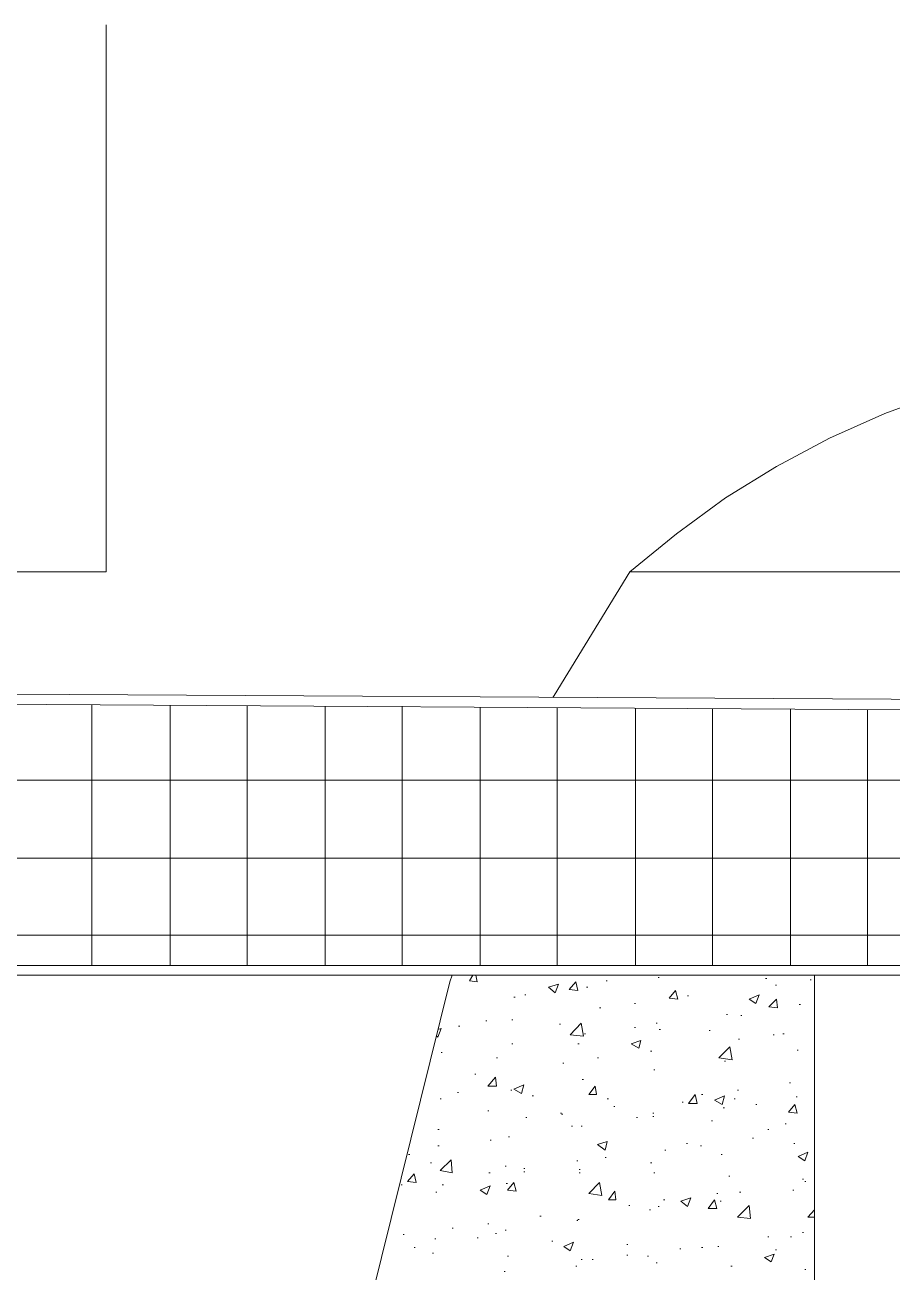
# Model space of a CAD drawing. Header units: millimetres. Extents: x -4011 to 126995, y -1911 to 106700.
# Drawn here: x 47942 to 60366, y 79624 to 97492 of the extents above; entities that cross this region are included whole.
import ezdxf

# ---------------------------------------------------------------- set-up
doc = ezdxf.new("R2010")
doc.units = ezdxf.units.MM
doc.layers.add('PDF_형상', color=7, linetype='Continuous')

msp = doc.modelspace()

# ---------------------------------------------------------------- linework, layer by layer
at = {"layer": 'PDF_형상', "lineweight": 5}
for points in [[(45218, 89658), (49104, 89658), (49104, 92658), (49104, 97492)], [(62736, 97492), (62751, 92658), (61912, 92472), (61073, 92223), (60264, 91927), (59471, 91570), (58710, 91166), (57979, 90715), (57280, 90202), (56611, 89658)], [(85756, 88974), (85756, 89658), (56611, 89658), (55523, 87886), (55508, 87855)], [(62036, 83876), (62036, 87824), (45202, 87917)], [(60824, 84016), (62036, 84016), (45171, 84016), (45187, 87777), (62036, 87668), (60824, 87668)], [(48902, 84016), (48902, 87746)], [(50021, 84016), (50021, 87746)], [(51124, 84016), (51124, 87731)], [(52244, 84016), (52244, 87731)], [(53347, 84016), (53347, 87731)], [(54466, 84016), (54466, 87715)], [(55570, 84016), (55570, 87715)], [(56689, 84016), (56689, 87699)], [(57793, 84016), (57793, 87699)], [(58912, 84016), (58912, 87684)], [(60016, 84016), (60016, 87684)], [(45187, 86674), (62036, 86674), (60824, 86674)], [(45187, 85554), (62036, 85554), (60824, 85554)], [(45171, 84451), (62036, 84451), (60824, 84451)], [(45171, 83876), (62036, 83876), (60824, 83876)], [(55306, 61368), (59254, 61368), (59254, 83876), (59254, 42326), (49244, 42326), (49244, 44394), (49275, 45668), (49601, 47036), (50316, 48622), (51078, 49927), (55306, 49927), (55306, 75280), (52492, 75280), (52492, 77580), (54031, 83782), (54062, 83876), (54031, 83782), (52492, 77580), (52492, 75280), (55306, 75280)], [(54171, 83876), (54187, 83876)], [(54404, 83876), (54420, 83782), (54311, 83798), (54358, 83876)], [(57016, 83845), (57031, 83845)], [(58554, 83829), (58570, 83829)], [(59192, 83813), (59207, 83813)], [(55990, 83705), (56005, 83705)], [(56269, 83798), (56285, 83798)], [(58694, 83736), (58710, 83736)], [(54948, 83565), (54964, 83565)], [(55104, 83596), (55119, 83596)], [(56674, 83471), (56689, 83471)], [(57435, 83580), (57451, 83580)], [(59036, 83456), (59052, 83456)], [(56176, 83409), (56192, 83409)], [(57995, 83316), (58010, 83316)], [(58197, 83301), (58212, 83301)], [(53860, 83098), (53907, 83114), (53860, 82990), (53845, 83005)], [(54155, 83145), (54171, 83145)], [(54544, 83223), (54560, 83223)], [(54917, 83238), (54933, 83238)], [(55601, 83176), (55617, 83176)], [(56674, 83130), (56689, 83130)], [(56984, 83192), (57000, 83192)], [(57031, 83098), (57047, 83098)], [(55959, 83036), (55974, 83036)], [(57746, 83083), (57762, 83083)], [(58166, 82959), (58181, 82959)], [(58663, 83021), (58679, 83021)], [(58803, 83036), (58819, 83036)], [(53907, 82772), (53922, 82772)], [(54917, 82896), (54933, 82896)], [(55865, 82896), (55881, 82896)], [(56907, 82788), (56922, 82788)], [(59005, 82803), (59021, 82803)], [(54699, 82694), (54715, 82694)], [(55648, 82617), (55663, 82617)], [(56145, 82694), (56161, 82694)], [(57964, 82648), (57979, 82648)], [(54389, 82461), (54404, 82461)], [(55927, 82383), (55943, 82383)], [(56953, 82523), (56969, 82523)], [(54140, 82197), (54155, 82197)], [(54902, 82228), (54917, 82228)], [(58150, 82228), (58166, 82228)], [(58896, 82337), (58912, 82337)], [(53891, 82104), (53907, 82104)], [(55212, 82150), (55228, 82150)], [(56285, 82104), (56301, 82104)], [(57358, 82057), (57373, 82057)], [(57637, 82166), (57653, 82166)], [(58104, 82104), (58119, 82104)], [(58415, 82026), (58430, 82026)], [(58990, 82135), (59005, 82135)], [(54575, 81933), (54591, 81933)], [(55119, 81839), (55135, 81839)], [(55617, 81902), (55632, 81902)], [(55632, 81886), (55648, 81886)], [(56378, 81995), (56394, 81995)], [(56705, 81839), (56720, 81839)], [(56938, 81902), (56953, 81902)], [(56938, 81855), (56953, 81855)], [(57948, 81979), (57964, 81979)], [(53860, 81668), (53876, 81668)], [(55772, 81715), (55788, 81715)], [(55912, 81715), (55927, 81715)], [(57777, 81793), (57793, 81793)], [(58585, 81668), (58601, 81668)], [(58834, 81746), (58850, 81746)], [(54606, 81513), (54622, 81513)], [(54870, 81560), (54886, 81560)], [(58368, 81544), (58383, 81544)], [(53440, 81311), (53456, 81311)], [(53860, 81435), (53876, 81435)], [(57109, 81373), (57124, 81373)], [(57420, 81466), (57435, 81466)], [(57622, 81435), (57637, 81435)], [(57917, 81311), (57933, 81311)], [(58959, 81466), (58974, 81466)], [(53751, 81187), (53767, 81187)], [(54824, 81140), (54839, 81140)], [(55850, 81218), (55865, 81218)], [(56254, 81264), (56269, 81264)], [(56907, 81187), (56922, 81187)], [(54591, 81047), (54606, 81047)], [(55088, 81109), (55104, 81109)], [(55088, 81062), (55104, 81062)], [(55881, 81093), (55896, 81093)], [(55881, 81047), (55896, 81047)], [(56953, 81047), (56969, 81047)], [(58026, 81000), (58041, 81000)], [(59083, 80953), (59098, 80953)], [(53332, 80876), (53347, 80876)], [(53829, 80767), (53845, 80767)], [(53922, 80876), (53938, 80876)], [(54839, 80891), (54855, 80891)], [(58181, 80767), (58197, 80767)], [(58943, 80798), (58959, 80798)], [(59114, 80922), (59130, 80922)], [(57093, 80658), (57109, 80658)], [(57855, 80751), (57870, 80751)], [(57902, 80642), (57917, 80642)], [(55321, 80425), (55337, 80425)], [(56596, 80580), (56611, 80580)], [(56891, 80518), (56907, 80518)], [(57016, 80565), (57031, 80565)], [(59254, 80409), (59161, 80409), (59254, 80518)], [(54062, 80254), (54078, 80254)], [(54575, 80316), (54591, 80316)], [(55850, 80363), (55865, 80363)], [(55865, 80378), (55881, 80378)], [(53363, 80161), (53378, 80161)], [(53813, 80098), (53829, 80098)], [(54420, 80114), (54435, 80114)], [(54684, 80176), (54699, 80176)], [(54824, 80223), (54839, 80223)], [(55492, 80067), (55508, 80067)], [(58585, 80130), (58601, 80130)], [(58912, 80130), (58927, 80130)], [(59083, 80192), (59098, 80192)], [(53518, 79974), (53534, 79974)], [(53782, 79896), (53798, 79896)], [(56565, 80021), (56580, 80021)], [(57326, 79959), (57342, 79959)], [(57637, 79974), (57653, 79974)], [(57870, 79990), (57886, 79990)], [(58694, 79943), (58710, 79943)], [(54855, 79850), (54870, 79850)], [(55834, 79710), (55850, 79710)], [(55912, 79803), (55927, 79803)], [(56067, 79803), (56083, 79803)], [(56565, 79865), (56580, 79865)], [(56860, 79850), (56876, 79850)], [(56984, 79756), (57000, 79756)], [(58057, 79710), (58073, 79710)], [(54808, 79632), (54824, 79632)], [(59114, 79663), (59130, 79663)]]:
    msp.add_lwpolyline(points, dxfattribs=at)
for points in [[(55585, 83751), (55539, 83627), (55446, 83705)], [(55834, 83782), (55865, 83658), (55741, 83674)], [(57264, 83658), (57295, 83534), (57171, 83549)], [(58461, 83596), (58415, 83471), (58321, 83534)], [(58710, 83534), (58725, 83409), (58601, 83425)], [(55943, 83005), (55756, 83021), (55912, 83192)], [(56767, 82943), (56736, 82834), (56627, 82896)], [(58073, 82663), (57886, 82694), (58041, 82850)], [(54684, 82415), (54699, 82290), (54575, 82290)], [(55088, 82306), (55057, 82181), (54948, 82244)], [(56114, 82290), (56130, 82166), (56021, 82166)], [(57544, 82166), (57575, 82041), (57451, 82041)], [(57964, 82150), (57933, 82026), (57824, 82088)], [(58974, 82026), (59005, 81902), (58881, 81917)], [(56285, 81497), (56254, 81373), (56145, 81451)], [(59161, 81342), (59114, 81218), (59021, 81280)], [(54062, 81047), (53891, 81078), (54047, 81233)], [(53518, 81031), (53549, 80907), (53425, 80922)], [(54606, 80860), (54560, 80736), (54466, 80798)], [(54948, 80907), (54979, 80782), (54855, 80798)], [(56207, 80720), (56021, 80751), (56176, 80907)], [(56394, 80782), (56409, 80658), (56301, 80658)], [(57482, 80689), (57435, 80565), (57342, 80642)], [(57824, 80658), (57855, 80534), (57731, 80534)], [(58337, 80394), (58150, 80409), (58321, 80580)], [(55803, 80052), (55756, 79927), (55663, 79990)], [(58679, 79881), (58632, 79772), (58539, 79834)]]:
    msp.add_lwpolyline(points, close=True, dxfattribs=at)

doc.saveas('drawing.dxf')
